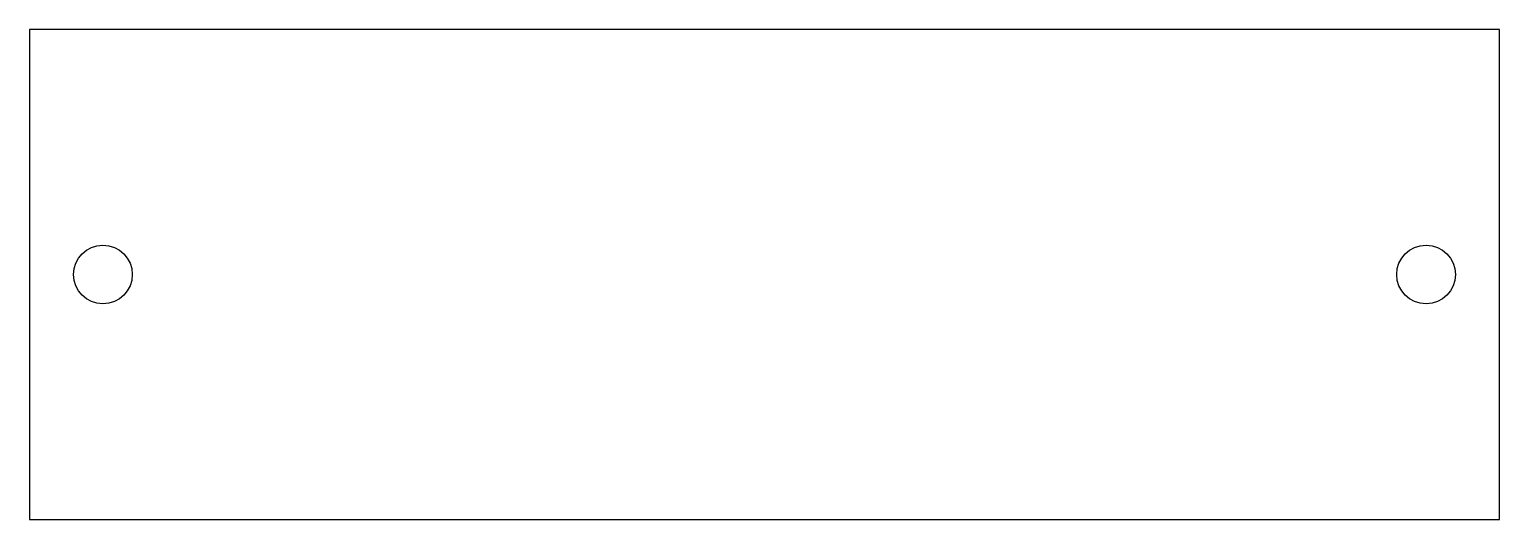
# Model space of a CAD drawing. Header units: millimetres. Extents: x -60 to 60, y -20 to 20.
import ezdxf

# ---------------------------------------------------------------- set-up
doc = ezdxf.new("R2010")
doc.units = ezdxf.units.MM
doc.linetypes.add('SLD-Solid', pattern=[0])

msp = doc.modelspace()

# ---------------------------------------------------------------- linework, layer by layer
at = {"color": 7, "linetype": 'SLD-Solid', "lineweight": 25}
for p, q in [((60, 20), (-60, 20)), ((-60, 20), (-60, -20)), ((60, -20), (60, 20)), ((-60, -20), (60, -20))]:
    msp.add_line(p, q, dxfattribs=at)
for centre in [(-54, 0), (54, 0)]:
    msp.add_circle(centre, 2.4, dxfattribs=at)

doc.saveas('drawing.dxf')
